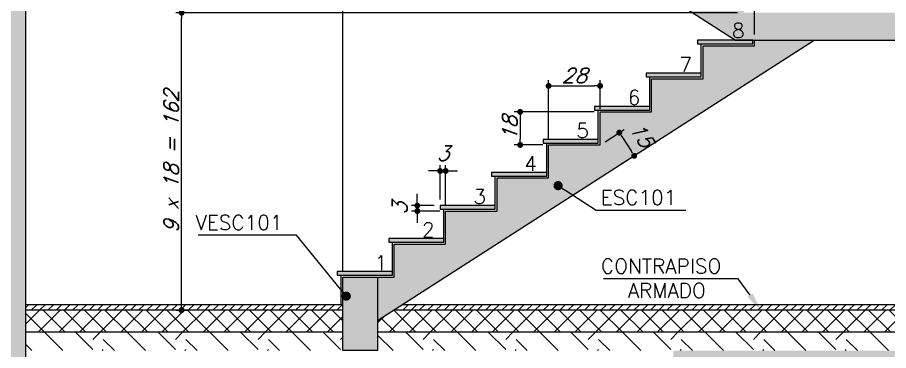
# Model space of a CAD drawing. Header units: millimetres. Extents: x -832 to 3668, y -1574 to 5296.
# Drawn here: x -414.5 to 59.3, y -502.9 to -321.5 of the extents above; entities that cross this region are included whole.
import ezdxf
from ezdxf import colors
from ezdxf.entities.mleader import LeaderData, LeaderLine
from ezdxf.math import Vec2, Vec3

# ---------------------------------------------------------------- set-up
doc = ezdxf.new("R2010")
doc.units = ezdxf.units.MM
doc.header["$LTSCALE"] = 50
for name, color, linetype in [('F-AUX-DET', 2, 'Continuous'), ('F-AUX-RED', 1, 'Continuous'), ('F-BOCEL VISTA', 253, 'Continuous'), ('F-CORTE', 4, 'Continuous'), ('F-COTAS', 106, 'Continuous'), ('F-ESC CORTE', 4, 'Continuous'), ('F-ESC NOME', 2, 'Continuous'), ('F-ESC NUM', 2, 'Continuous'), ('F-ESC SOLIDO CORTE', 71, 'Continuous'), ('F-ESC VISTA', 2, 'Continuous'), ('F-REV_VISTA', 254, 'Continuous'), ('F-REVESTIMENTO', 1, 'Continuous'), ('F-SOLIDO', 71, 'Continuous'), ('F-TEXTO-YELLOW', 2, 'Continuous'), ('F-VISTA SÓLIDO ESCADA', 253, 'Continuous')]:
    doc.layers.add(name, color=color, linetype=linetype)
doc.styles.add('5385-ARQ-PB-BAS-PLA-TER-TORRE-A-106-TXT$0$R60-75', font='romans.shx', dxfattribs={"height": 0.1125})
doc.styles.add('CP-TEXT-INCL', font='romans.shx', dxfattribs={"oblique": 20})
doc.styles.add('ROMANS', font='romans.shx')
doc.styles.get("Standard").update_dxf_attribs({"font": 'arial.ttf'})
doc.dimstyles.new('CP-COTAS-50', dxfattribs={"dimscale": 0.64, "dimtxt": 12.5, "dimasz": 5, "dimexe": 5, "dimexo": 5, "dimgap": 2.5, "dimtad": 1, "dimdec": 1, "dimdsep": 46, "dimtxsty": 'CP-TEXT-INCL', "dimblk1": 'DOT', "dimblk2": 'DOT', "dimsah": 1, "dimcen": 9, "dimclrd": 256, "dimclre": 256, "dimclrt": 256, "dimadec": 0, "dimazin": 0, "dimtfac": 1, "dimtdec": 1, "dimtmove": 2, "dimatfit": 3, "dimldrblk": 'DOT', "dimfxl": 5, "dimtolj": 1, "dimarcsym": 0})
pattern_1 = [(0, (0, 0), (0, 6.985), [5.08, -1.905]), (90, (0, 0), (-6.985, 4e-16), [5.08, -1.905])]

# ---------------------------------------------------------------- blocks, each defined once
blk = doc.blocks.new('_DOT')
at = {"color": 0, "linetype": 'ByBlock'}
blk.add_line((-0.5, 0), (-1, 0), dxfattribs=at)
at = {"color": 0, "linetype": 'ByBlock', "const_width": 0.5}
blk.add_lwpolyline([(-0.25, 0, 1), (0.25, 0, 1)], format="xyb", close=True, dxfattribs=at)
blk = doc.blocks.new('BOCEL_VISTA_EST')
at = {"layer": 'F-BOCEL VISTA'}
h = blk.add_hatch(color=254, dxfattribs=at)
h.dxf.hatch_style = 1
h.paths.add_polyline_path([(-209.57, -462.94), (-209.57, -460.94), (-239.57, -460.94), (-239.57, -462.94)])
blk.add_lwpolyline([(-239.57, -460.94), (-239.57, -462.94), (-209.57, -462.94), (-209.57, -460.94), (-239.57, -460.94)], dxfattribs=at)
blk = doc.blocks.new('*D405')
at = {"layer": 'DEFPOINTS', "color": 0, "transparency": 16777216}
for p in [(-325.2, -318.94), (-19.57, -318.94), (-331.39, -480.94)]:
    blk.add_point(p, dxfattribs=at)
at = {"layer": 'F-COTAS', "lineweight": -2, "transparency": 16777216}
for p, q in [((-22.77, -318.94), (-328.4, -318.94)), ((-325.2, -477.74), (-325.2, -322.14)), ((-328.19, -480.94), (-322, -480.94))]:
    blk.add_line(p, q, dxfattribs=at)
at = {"layer": 'F-COTAS', "lineweight": -2, "transparency": 16777216, "xscale": 3.2, "yscale": 3.2, "zscale": 3.2}
for p, rotation in [((-325.2, -318.94), 90), ((-325.2, -480.94), 270)]:
    blk.add_blockref('_DOT', p, dxfattribs=dict(at, rotation=rotation))
at = {"layer": 'F-COTAS', "transparency": 16777216, "insert": (-330.8, -399.94), "char_height": 8, "attachment_point": 5, "rotation": 90, "style": 'CP-TEXT-INCL'}
blk.add_mtext('\\A1;9 x 18 = 162', dxfattribs=at)
blk = doc.blocks.new('*D406')
at = {"layer": 'DEFPOINTS', "color": 0, "transparency": 16777216}
for p in [(-13.57, -309.62), (-13.57, -333.94), (-237.57, -462.94)]:
    blk.add_point(p, dxfattribs=at)
at = {"layer": 'F-COTAS', "lineweight": -2, "transparency": 16777216}
for p, q in [((-237.57, -459.74), (-237.57, -306.42)), ((-13.57, -330.74), (-13.57, -306.42)), ((-234.37, -309.62), (-16.77, -309.62))]:
    blk.add_line(p, q, dxfattribs=at)
at = {"layer": 'F-COTAS', "lineweight": -2, "transparency": 16777216, "xscale": 3.2, "yscale": 3.2, "zscale": 3.2, "rotation": 180}
blk.add_blockref('_DOT', (-237.57, -309.62), dxfattribs=at)
at = {"layer": 'F-COTAS', "lineweight": -2, "transparency": 16777216, "xscale": 3.2, "yscale": 3.2, "zscale": 3.2}
blk.add_blockref('_DOT', (-13.57, -309.62), dxfattribs=at)
at = {"layer": 'F-COTAS', "transparency": 16777216, "insert": (-145.08, -304.02), "char_height": 8, "attachment_point": 5, "style": 'CP-TEXT-INCL'}
blk.add_mtext('\\A1;8 x 28 = 224', dxfattribs=at)
blk = doc.blocks.new('*D407')
at = {"layer": 'DEFPOINTS', "color": 0, "transparency": 16777216}
for p in [(-97.57, -358.79), (-97.57, -374.66), (-125.57, -390.94)]:
    blk.add_point(p, dxfattribs=at)
at = {"layer": 'F-COTAS', "lineweight": -2, "transparency": 16777216}
for p, q in [((-125.57, -387.74), (-125.57, -355.59)), ((-122.37, -358.79), (-100.77, -358.79)), ((-97.57, -371.46), (-97.57, -355.59))]:
    blk.add_line(p, q, dxfattribs=at)
at = {"layer": 'F-COTAS', "lineweight": -2, "transparency": 16777216, "xscale": 3.2, "yscale": 3.2, "zscale": 3.2, "rotation": 180}
blk.add_blockref('_DOT', (-125.57, -358.79), dxfattribs=at)
at = {"layer": 'F-COTAS', "lineweight": -2, "transparency": 16777216, "xscale": 3.2, "yscale": 3.2, "zscale": 3.2}
blk.add_blockref('_DOT', (-97.57, -358.79), dxfattribs=at)
at = {"layer": 'F-COTAS', "transparency": 16777216, "insert": (-111.57, -353.19), "char_height": 8, "attachment_point": 5, "style": 'CP-TEXT-INCL'}
blk.add_mtext('\\A1;28', dxfattribs=at)
blk = doc.blocks.new('*D408')
at = {"layer": 'DEFPOINTS', "color": 0, "transparency": 16777216}
for p in [(-97.57, -372.94), (-141.04, -390.94), (-125.57, -390.94)]:
    blk.add_point(p, dxfattribs=at)
at = {"layer": 'F-COTAS', "lineweight": -2, "transparency": 16777216}
for p, q in [((-100.77, -372.94), (-144.24, -372.94)), ((-141.04, -376.14), (-141.04, -387.74)), ((-128.77, -390.94), (-144.24, -390.94))]:
    blk.add_line(p, q, dxfattribs=at)
at = {"layer": 'F-COTAS', "lineweight": -2, "transparency": 16777216, "xscale": 3.2, "yscale": 3.2, "zscale": 3.2}
for p, rotation in [((-141.04, -372.94), 90), ((-141.04, -390.94), 270)]:
    blk.add_blockref('_DOT', p, dxfattribs=dict(at, rotation=rotation))
at = {"layer": 'F-COTAS', "transparency": 16777216, "insert": (-146.64, -381.94), "char_height": 8, "attachment_point": 5, "rotation": 90, "style": 'CP-TEXT-INCL'}
blk.add_mtext('\\A1;18', dxfattribs=at)
blk = doc.blocks.new('*D409')
at = {"layer": 'DEFPOINTS', "color": 0, "transparency": 16777216}
for p in [(-184.57, -405.12), (-184.57, -423.94), (-181.57, -426.94)]:
    blk.add_point(p, dxfattribs=at)
at = {"layer": 'F-COTAS', "lineweight": -2, "transparency": 16777216}
for p, q in [((-184.57, -420.74), (-184.57, -401.92)), ((-181.57, -423.74), (-181.57, -401.92)), ((-187.77, -405.12), (-190.97, -405.12)), ((-181.57, -405.12), (-184.57, -405.12)), ((-178.37, -405.12), (-175.17, -405.12))]:
    blk.add_line(p, q, dxfattribs=at)
at = {"layer": 'F-COTAS', "lineweight": -2, "transparency": 16777216, "xscale": 3.2, "yscale": 3.2, "zscale": 3.2}
blk.add_blockref('_DOT', (-184.57, -405.12), dxfattribs=at)
at = {"layer": 'F-COTAS', "lineweight": -2, "transparency": 16777216, "xscale": 3.2, "yscale": 3.2, "zscale": 3.2, "rotation": 180}
blk.add_blockref('_DOT', (-181.57, -405.12), dxfattribs=at)
at = {"layer": 'F-COTAS', "transparency": 16777216, "insert": (-183.07, -395.52), "char_height": 8, "attachment_point": 5, "style": 'CP-TEXT-INCL'}
blk.add_mtext('\\A1;3', dxfattribs=at)
blk = doc.blocks.new('*D410')
at = {"layer": 'DEFPOINTS', "color": 0, "transparency": 16777216}
for p in [(-196.98, -423.94), (-184.57, -423.94), (-181.57, -426.94)]:
    blk.add_point(p, dxfattribs=at)
at = {"layer": 'F-COTAS', "lineweight": -2, "transparency": 16777216}
for p, q in [((-196.98, -420.74), (-196.98, -417.54)), ((-187.77, -423.94), (-200.18, -423.94)), ((-196.98, -426.94), (-196.98, -423.94)), ((-184.77, -426.94), (-200.18, -426.94)), ((-196.98, -430.14), (-196.98, -433.34))]:
    blk.add_line(p, q, dxfattribs=at)
at = {"layer": 'F-COTAS', "lineweight": -2, "transparency": 16777216, "xscale": 3.2, "yscale": 3.2, "zscale": 3.2}
for p, rotation in [((-196.98, -423.94), 270), ((-196.98, -426.94), 90)]:
    blk.add_blockref('_DOT', p, dxfattribs=dict(at, rotation=rotation))
at = {"layer": 'F-COTAS', "transparency": 16777216, "insert": (-206.58, -425.44), "char_height": 8, "attachment_point": 5, "rotation": 90, "style": 'CP-TEXT-INCL'}
blk.add_mtext('\\A1;3', dxfattribs=at)
blk = doc.blocks.new('*D411')
at = {"layer": 'DEFPOINTS', "color": 0, "transparency": 16777216}
for p in [(-97.57, -390.94), (-79.02, -396.85), (-89.45, -403.56)]:
    blk.add_point(p, dxfattribs=at)
at = {"layer": 'F-COTAS', "lineweight": -2, "transparency": 16777216}
for p, q in [((-94.87, -389.21), (-84.44, -382.5)), ((-85.4, -386.92), (-80.75, -394.16)), ((-86.76, -401.83), (-76.33, -395.12))]:
    blk.add_line(p, q, dxfattribs=at)
at = {"layer": 'F-COTAS', "lineweight": -2, "transparency": 16777216, "xscale": 3.2, "yscale": 3.2, "zscale": 3.2}
for p, rotation in [((-87.13, -384.23), 122.7352262721075), ((-79.02, -396.85), 302.7352262721075)]:
    blk.add_blockref('_DOT', p, dxfattribs=dict(at, rotation=rotation))
at = {"layer": 'F-COTAS', "transparency": 16777216, "insert": (-75, -385.35), "char_height": 8, "attachment_point": 5, "rotation": 302.7352, "style": 'CP-TEXT-INCL'}
blk.add_mtext('\\A1;15', dxfattribs=at)

msp = doc.modelspace()

# ---------------------------------------------------------------- hatches: boundary and pattern name
h = msp.add_hatch()
h.set_pattern_fill('ANGLE', color=256)
h.set_pattern_definition(pattern_1)
h.paths.add_polyline_path([(-46.81, -334.44), (-29.85, -334.44), (-29.85, -322.44), (-46.81, -322.44)], flags=9)
h = msp.add_hatch()
h.set_pattern_fill('ANGLE', color=256)
h.set_pattern_definition(pattern_1)
h.paths.add_polyline_path([(-74.81, -352.44), (-57.85, -352.44), (-57.85, -340.44), (-74.81, -340.44)], flags=9)
h = msp.add_hatch()
h.set_pattern_fill('ANGLE', color=256)
h.set_pattern_definition(pattern_1)
h.paths.add_polyline_path([(-91.57, -370.44), (-74.62, -370.44), (-74.62, -358.44), (-91.57, -358.44)], flags=9)
h = msp.add_hatch()
h.set_pattern_fill('ANGLE', color=256)
h.set_pattern_definition(pattern_1)
h.paths.add_polyline_path([(-119.57, -388.44), (-102.62, -388.44), (-102.62, -376.44), (-119.57, -376.44)], flags=9)
h = msp.add_hatch()
h.set_pattern_fill('ANGLE', color=256)
h.set_pattern_definition(pattern_1)
h.paths.add_polyline_path([(-147.95, -406.44), (-130.62, -406.44), (-130.62, -394.44), (-147.95, -394.44)], flags=9)
h = msp.add_hatch()
h.set_pattern_fill('ANGLE', color=256)
h.set_pattern_definition(pattern_1)
h.paths.add_polyline_path([(-97.84, -426.05), (-56.18, -426.05), (-56.18, -411.05), (-97.84, -411.05)], flags=9)
h = msp.add_hatch()
h.set_pattern_fill('ANGLE', color=256)
h.set_pattern_definition(pattern_1)
h.paths.add_polyline_path([(-175.57, -424.44), (-158.62, -424.44), (-158.62, -412.44), (-175.57, -412.44)], flags=9)
h = msp.add_hatch()
h.set_pattern_fill('ANGLE', color=256)
h.set_pattern_definition(pattern_1)
h.paths.add_polyline_path([(-203.57, -442.44), (-186.62, -442.44), (-186.62, -430.44), (-203.57, -430.44)], flags=9)
h = msp.add_hatch()
h.set_pattern_fill('ANGLE', color=256)
h.set_pattern_definition(pattern_1)
h.paths.add_polyline_path([(-298.56, -455.74), (-251.66, -455.74), (-251.66, -440.74), (-298.56, -440.74)], flags=9)
h = msp.add_hatch()
h.set_pattern_fill('ANGLE', color=256)
h.set_pattern_definition(pattern_1)
h.paths.add_polyline_path([(-229.28, -460.44), (-214.62, -460.44), (-214.62, -448.44), (-229.28, -448.44)], flags=9)
h = msp.add_hatch()
h.set_pattern_fill('ANGLE', color=256)
h.set_pattern_definition(pattern_1)
h.paths.add_polyline_path([(-66.8, -460.4), (41.54, -460.4), (41.54, -445.4), (-66.8, -445.4)], flags=9)
at = {"layer": 'F-AUX-DET'}
h = msp.add_hatch(dxfattribs=at)
h.set_pattern_fill('EARTH', color=252, scale=5, angle=45)
h.set_pattern_definition([(45, (3667.68, -1574.466), (0, 44.90128), [31.75, -31.75]), (45, (3659.26, -1566.047), (0, 44.90128), [31.75, -31.75]), (45, (3650.842, -1557.628), (0, 44.90128), [31.75, -31.75]), (135, (3650.842, -1552.015), (-44.90128, 0), [31.75, -31.75]), (135, (3659.26, -1543.596), (-44.90128, 0), [31.75, -31.75]), (135, (3667.68, -1535.177), (-44.90128, 0), [31.75, -31.75])])
h.paths.add_polyline_path([(248.16, -997.94), (248.16, -757.94), (-57.76, -757.94), (-57.76, -562.94), (-221.57, -562.94), (-240.57, -562.94), (-410.07, -562.94), (-410.07, -692.94), (-307.57, -692.94), (-307.57, -947.94), (-478.03, -947.94), (-478.03, -997.94)])
h.paths.add_polyline_path([(-410.07, -492.94), (-410.07, -502.94), (-237.57, -502.94), (-237.57, -492.94)])
h.paths.add_polyline_path([(191.93, -492.94), (191.93, -502.94), (248.16, -502.94), (248.16, -492.94)])
h.paths.add_polyline_path([(-218.57, -492.94), (-218.57, -502.94), (166.93, -502.94), (166.93, -492.94)])
at = {"layer": 'F-AUX-RED'}
h = msp.add_hatch(dxfattribs=at)
h.set_pattern_fill('ANSI37', color=256, scale=2.5)
h.set_pattern_definition([(45, (3667.68, -1574.466), (-5.61266, 5.61266), []), (135, (3667.68, -1574.466), (-5.61266, -5.61266), [])])
h.paths.add_polyline_path([(-237.57, -480.94), (-410.07, -480.94), (-410.07, -492.94), (-237.57, -492.94)])
h.paths.add_polyline_path([(-209.83, -480.94), (-218.57, -486.56), (-218.57, -492.94), (166.93, -492.94), (166.93, -480.94)])
at = {"layer": 'F-ESC SOLIDO CORTE'}
h = msp.add_hatch(color=256, dxfattribs=at)
h.dxf.hatch_style = 1
h.paths.add_polyline_path([(-75.57, -264.94), (-103.57, -264.94), (-103.57, -246.94), (-131.57, -246.94), (-131.57, -228.94), (-159.57, -228.94), (-159.57, -210.94), (-187.57, -210.94), (-187.57, -192.94), (-215.57, -192.94), (-215.57, -174.94), (-410.07, -174.94), (-410.07, -189.94), (-247.95, -189.94), (-23.97, -333.94), (166.93, -333.94), (166.93, -318.94), (-19.57, -318.94), (-19.57, -300.94), (-47.57, -300.94), (-47.57, -282.94), (-75.57, -282.94)])
at = {"layer": 'F-REVESTIMENTO'}
h = msp.add_hatch(dxfattribs=at)
h.set_pattern_fill('ANSI31', color=256)
h.set_pattern_definition([(45, (3667.68, -1574.466), (-2.245064, 2.245064), [])])
h.paths.add_polyline_path([(-237.57, -477.94), (-410.07, -477.94), (-410.07, -480.94), (-237.57, -480.94)])
h.paths.add_polyline_path([(-205.16, -477.94), (-209.83, -480.94), (166.93, -480.94), (166.93, -477.94)])
at = {"layer": 'F-SOLIDO'}
h = msp.add_hatch(color=256, dxfattribs=at)
h.dxf.hatch_style = 1
h.paths.add_polyline_path([(-410.07, 4294.74), (-429.07, 4294.73), (-429.07, -692.94), (-478.03, -692.94), (-478.03, -947.94), (-410.07, -947.94)])
h.paths.add_polyline_path([(-307.57, -692.94), (-410.07, -692.94), (-410.07, -947.94), (-307.57, -947.94)])
h = msp.add_hatch(color=256, dxfattribs=at)
h.dxf.hatch_style = 1
h.paths.add_polyline_path([(248.16, 3132.06), (185.93, 3132.06), (185.93, 3481.06), (248.16, 3481.06), (248.16, 3493.06), (185.93, 3493.06), (185.93, 3787.06), (248.16, 3787.06), (248.16, 3799.06), (185.93, 3799.06), (185.93, 4093.06), (248.16, 4093.06), (248.16, 4105.06), (185.93, 4105.06), (185.93, 4293.99), (166.93, 4293.99), (166.93, -757.94), (248.16, -757.94), (248.16, -502.94), (191.93, -502.94), (191.93, 675.06), (248.16, 675.06), (248.16, 690.06), (191.93, 690.06), (191.93, 705.06), (185.93, 705.06), (185.93, 1275.06), (248.16, 1275.06), (248.16, 1295.06), (185.93, 1295.06), (185.93, 1659.06), (216.43, 1659.06), (216.43, 1675.06), (185.93, 1675.06), (185.93, 2001.06), (216.43, 2001.06), (216.43, 2017.06), (185.93, 2017.06), (185.93, 2343.06), (216.43, 2343.06), (216.43, 2359.06), (185.93, 2359.06), (185.93, 2685.06), (248.16, 2685.06), (248.16, 2701.06), (185.93, 2701.06), (185.93, 2983.06), (248.16, 2983.06)])
h.paths.add_polyline_path([(166.93, -502.94), (-57.76, -502.94), (-57.76, -757.94), (166.93, -757.94)])
h = msp.add_hatch(color=256, dxfattribs=at)
h.dxf.hatch_style = 1
h.paths.add_polyline_path([(-218.57, -462.94), (-237.57, -462.94), (-237.57, -502.94), (-218.57, -502.94)])
at = {"layer": 'F-VISTA SÓLIDO ESCADA'}
h = msp.add_hatch(color=256, dxfattribs=at)
h.dxf.hatch_style = 1
h.paths.add_polyline_path([(-97.57, -372.94), (-97.57, -390.94), (-125.57, -390.94), (-125.57, -408.94), (-153.57, -408.94), (-153.57, -426.94), (-181.57, -426.94), (-181.57, -444.94), (-209.57, -444.94), (-209.57, -462.94), (-218.57, -462.94), (-218.57, -486.56), (18.84, -333.94), (-13.57, -333.94), (-13.57, -336.94), (-41.57, -336.94), (-41.57, -354.94), (-69.57, -354.94), (-69.57, -372.94)])

# ---------------------------------------------------------------- linework, layer by layer
at = {"layer": 'F-AUX-RED'}
for points in [[(-237.57, -477.94), (-410.07, -477.94)], [(166.93, -477.94), (-205.16, -477.94)], [(-237.57, -480.94), (-410.07, -480.94)], [(166.93, -480.94), (-209.83, -480.94)], [(-237.57, -492.94), (-410.07, -492.94)], [(166.93, -492.94), (-218.57, -492.94)]]:
    msp.add_lwpolyline(points, dxfattribs=at)
at = {"layer": 'F-CORTE'}
msp.add_line((-410.07, -189.94), (-410.07, -692.94), dxfattribs=at)
msp.add_lwpolyline([(-237.57, -462.94), (-218.57, -462.94), (-218.57, -502.94), (-237.57, -502.94), (-237.57, -462.94)], dxfattribs=at)
at = {"layer": 'F-ESC CORTE'}
msp.add_lwpolyline([(-410.07, -189.94), (-247.95, -189.94), (-23.97, -333.94), (166.93, -333.94)], dxfattribs=at)
at = {"layer": 'F-ESC VISTA'}
for points in [[(-218.57, -462.94), (-209.57, -462.94), (-209.57, -444.94), (-181.57, -444.94), (-181.57, -426.94), (-153.57, -426.94), (-153.57, -408.94), (-125.57, -408.94), (-125.57, -390.94), (-97.57, -390.94), (-97.57, -372.94), (-69.57, -372.94), (-69.57, -354.94), (-41.57, -354.94), (-41.57, -336.94), (-13.57, -336.94), (-13.57, -333.94)], [(-218.57, -486.56), (18.84, -333.94)]]:
    msp.add_lwpolyline(points, dxfattribs=at)
at = {"layer": 'F-REV_VISTA'}
for points in [[(-238.57, -461.94), (-210.57, -461.94), (-210.57, -443.94), (-182.57, -443.94), (-182.57, -425.94), (-154.57, -425.94), (-154.57, -407.94), (-126.57, -407.94), (-126.57, -389.94), (-98.57, -389.94), (-98.57, -371.94), (-70.57, -371.94), (-70.57, -353.94), (-42.57, -353.94), (-42.57, -335.94), (-14.57, -335.94), (-14.57, -333.94)], [(-238.57, -461.94), (-238.57, -477.94)]]:
    msp.add_lwpolyline(points, dxfattribs=at)

# ---------------------------------------------------------------- block references
at = {"layer": 'F-BOCEL VISTA'}
for p in [(195, 127), (167, 109), (139, 91), (111, 73), (83, 55), (55, 37), (27, 19), (-1, 1)]:
    msp.add_blockref('BOCEL_VISTA_EST', p, dxfattribs=at)

# ---------------------------------------------------------------- texts
at = {"layer": 'F-ESC NOME', "style": 'ROMANS'}
msp.add_text('ESC101', height=8, dxfattribs=at).set_placement((-97.25, -423.55))
at = {"layer": 'F-ESC NUM', "style": '5385-ARQ-PB-BAS-PLA-TER-TORRE-A-106-TXT$0$R60-75'}
for s, p in [('8', (-25.81, -332.59)), ('7', (-54.49, -351.1)), ('6', (-82.49, -369.1)), ('5', (-110.49, -387.1)), ('4', (-138.87, -405.1)), ('3', (-166.49, -423.1)), ('2', (-194.49, -441.1)), ('1', (-220.2, -459.1))]:
    msp.add_text(s, height=8, dxfattribs=at).set_placement(p)
at = {"layer": 'F-TEXTO-YELLOW', "style": 'ROMANS'}
for s, p in [('VESC101', (-317.63, -437.25)), ('CONTRAPISO', (-97.12, -460.9)), ('ARMADO', (-82.55, -474.2))]:
    msp.add_text(s, height=8, dxfattribs=at).set_placement(p)

# ---------------------------------------------------------------- dimensions: what is measured, and where the dimension line sits
at = {"layer": 'F-COTAS'}
dim = msp.add_linear_dim(base=(-13.57, -309.62), p1=(-237.57, -462.94), p2=(-13.57, -333.94), text='8 x 28 = <>', dimstyle='CP-COTAS-50', dxfattribs=at)
dim.commit()
dim.dimension.update_dxf_attribs({"geometry": '*D406', "text_midpoint": (-145.08, -304.02), "dimtype": 160})
dim = msp.add_linear_dim(base=(-325.2, -318.94), p1=(-331.39, -480.94), p2=(-19.57, -318.94), angle=90, text='9 x 18 = <>', dimstyle='CP-COTAS-50', dxfattribs=at)
dim.commit()
dim.dimension.update_dxf_attribs({"geometry": '*D405', "text_midpoint": (-330.8, -399.94)})
for base, p1, p2, picture, middle in [((-97.57, -358.79), (-125.57, -390.94), (-97.57, -374.66), '*D407', (-111.57, -353.19)), ((-184.57, -405.12), (-181.57, -426.94), (-184.57, -423.94), '*D409', (-183.07, -395.52))]:
    dim = msp.add_linear_dim(base=base, p1=p1, p2=p2, dimstyle='CP-COTAS-50', dxfattribs=at)
    dim.commit()
    dim.dimension.update_dxf_attribs({"geometry": picture, "text_midpoint": middle})
for base, p1, p2, picture, middle in [((-141.04, -390.94), (-97.57, -372.94), (-125.57, -390.94), '*D408', (-146.64, -381.94)), ((-196.98, -423.94), (-181.57, -426.94), (-184.57, -423.94), '*D410', (-206.58, -425.44))]:
    dim = msp.add_linear_dim(base=base, p1=p1, p2=p2, angle=90, dimstyle='CP-COTAS-50', dxfattribs=at)
    dim.commit()
    dim.dimension.update_dxf_attribs({"geometry": picture, "text_midpoint": middle})
dim = msp.add_aligned_dim(p1=(-97.57, -390.94), p2=(-89.45, -403.56), distance=12.4, dimstyle='CP-COTAS-50', dxfattribs=at)
dim.commit()
dim.dimension.update_dxf_attribs({"geometry": '*D411', "text_midpoint": (-75, -385.35)})

# ---------------------------------------------------------------- leaders
at = {"layer": 'F-AUX-RED'}
ml = msp.add_multileader_mtext('Standard', dxfattribs=at)
ml.set_content('', color=256)
ml.set_leader_properties()
ml.set_arrow_properties(name='DOT')
ml.build(insert=Vec2(0, 0))
ml.multileader.update_dxf_attribs({"text_right_attachment_type": 6, "dogleg_length": 0.36, "arrow_head_size": 5})
ctx = ml.context
ctx.base_point, ctx.char_height, ctx.arrow_head_size, ctx.landing_gap_size, ctx.plane_origin = Vec3(-50.93, -426.46), 0.18, 5, 0.09, Vec3(-120.42, -408.46)
ctx.right_attachment = 6
notes = []
notes.append((ctx, [(0, (1, 1, 0), (-99.77, -426.46), (1, 0), 48.84, [(0, [(-120.42, -413.1)], 0, [])])]))
ctx.mtext.insert, ctx.mtext.flow_direction = Vec3(-50.84, -426.37), 5
ml = msp.add_multileader_mtext('Standard', dxfattribs=at)
ml.set_content('', color=256)
ml.set_leader_properties()
ml.set_arrow_properties(name='DOT')
ml.build(insert=Vec2(0, 0))
ml.multileader.update_dxf_attribs({"text_right_attachment_type": 6, "dogleg_length": 0.36, "arrow_head_size": 5})
ctx = ml.context
ctx.base_point, ctx.char_height, ctx.arrow_head_size, ctx.landing_gap_size, ctx.plane_origin = Vec3(-316.34, -440.07), 0.18, 5, 0.09, Vec3(-241.54, -453.68)
ctx.right_attachment, ctx.text_align_type = 6, 2
notes.append((ctx, [(0, (1, 1, 0), (-262.61, -440.16), (-1, 0), 53.55, [(0, [(-235.63, -473.28)], 0, [])])]))
ctx.mtext.insert, ctx.mtext.alignment, ctx.mtext.flow_direction = Vec3(-316.25, -439.98), 3, 5
ml = msp.add_multileader_mtext('Standard', dxfattribs=at)
ml.set_content('', color=256)
ml.set_leader_properties()
ml.build(insert=Vec2(0, 0))
ml.multileader.update_dxf_attribs({"text_right_attachment_type": 6, "dogleg_length": 0.36, "arrow_head_size": 10})
ctx = ml.context
ctx.base_point, ctx.char_height, ctx.arrow_head_size, ctx.landing_gap_size, ctx.plane_origin = Vec3(-95.82, -463.73), 0.18, 10, 0.09, Vec3(-16.02, -461.34)
ctx.right_attachment, ctx.text_align_type = 6, 2
notes.append((ctx, [(0, (1, 1, 0), (-22.5, -463.82), (-1, 0), 73.14, [(0, [(-10.12, -480.94)], 0, [])])]))
ctx.mtext.insert, ctx.mtext.alignment, ctx.mtext.flow_direction = Vec3(-95.73, -463.64), 3, 5
for ctx, leaders in notes:
    for number, flags, end, landing, length, lines in leaders:
        leader = LeaderData()
        leader.index, (leader.has_last_leader_line, leader.has_dogleg_vector, leader.attachment_direction) = number, flags
        leader.last_leader_point, leader.dogleg_vector, leader.dogleg_length = Vec3(end), Vec3(landing), length
        for number, points, colour, breaks in lines:
            line = LeaderLine()
            line.index, line.vertices, line.color, line.breaks = number, Vec3.list(points), colors.encode_raw_color(colour), breaks
            leader.lines.append(line)
        ctx.leaders.append(leader)

doc.saveas('drawing.dxf')
